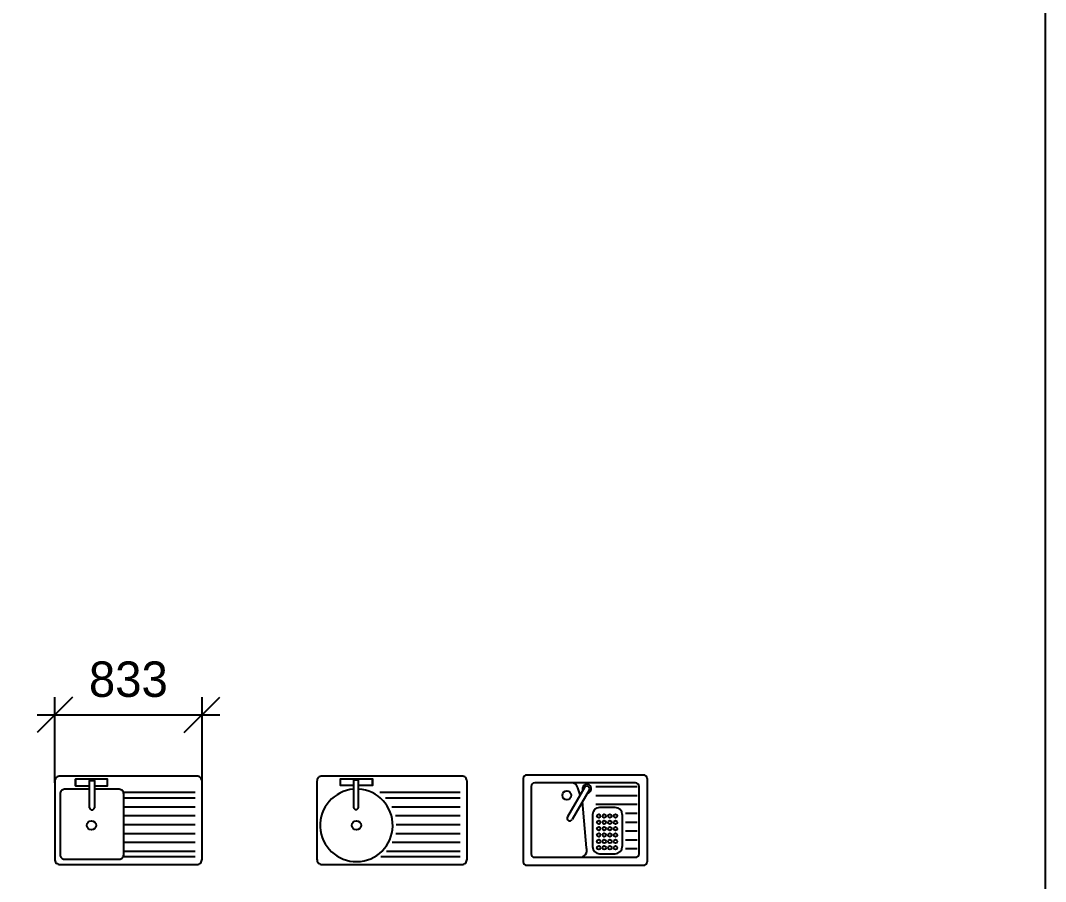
# Model space of a CAD drawing. Header units: millimetres. Extents: x 3103 to 179340, y -10977 to 70536.
# Drawn here: x 24606 to 30399, y 39901 to 44765 of the extents above; entities that cross this region are included whole.
import ezdxf

# ---------------------------------------------------------------- set-up
doc = ezdxf.new("R2010")
doc.units = ezdxf.units.MM
doc.header["$LTSCALE"] = 0.5
doc.layers.add('kuhnja', color=190, linetype='Continuous')
doc.layers.add('MEBEL', color=1, linetype='Continuous')
doc.styles.add('WROMLATS', font='wromlats.shx', dxfattribs={"bigfont": 'bigfont.shx'})
doc.dimstyles.new('juka', dxfattribs={"dimscale": 100, "dimtxt": 2, "dimasz": 2, "dimexe": 1, "dimexo": 1, "dimgap": 1, "dimtad": 1, "dimtoh": 1, "dimdec": 0, "dimzin": 0, "dimdsep": 46, "dimtxsty": 'WROMLATS', "dimblk": 'OBLIQUE', "dimcen": -3, "dimdle": 1, "dimclrd": 256, "dimclre": 256, "dimclrt": 256, "dimadec": 0, "dimazin": 0, "dimtfac": 1, "dimtdec": 0, "dimtix": 1, "dimtmove": 2, "dimatfit": 3, "dimldrblk": 'ORIGIN2', "dimfxl": 1, "dimtvp": 2.5, "dimtolj": 1, "dimtzin": 0, "dimarcsym": 0})

# ---------------------------------------------------------------- blocks, each defined once
blk = doc.blocks.new('s_16')
at = {"layer": 'kuhnja'}
for p, q in [((-14.1, 5.9), (-674.1, 5.9)), ((-694.1, -14.1), (-694.1, -484.1)), ((-59.1, -39.1), (-629.1, -39.1)), ((5.9, -14.1), (5.9, -484.1)), ((-649.1, -59.1), (-649.1, -439.1)), ((-347.2, -64), (-443.2, -230.3)), ((-321.2, -79), (-417.2, -245.3)), ((-371.2, -105.6), (-384.8, -66.1)), ((-283.5, -59.6), (-49.9, -59.6)), ((-283.5, -109.6), (-49.9, -109.6)), ((-39.1, -439.1), (-39.1, -59.1)), ((-335.9, -406.1), (-358.2, -143.2)), ((-283.5, -159.6), (-49.9, -159.6)), ((-302.7, -217.8), (-302.7, -398.8)), ((-174.2, -177.8), (-262.7, -177.8)), ((-134.2, -217.8), (-134.2, -398.8)), ((-116.6, -209.6), (-49.9, -209.6)), ((-116.6, -259.6), (-49.9, -259.6)), ((-116.6, -309.6), (-49.9, -309.6)), ((-116.6, -359.6), (-49.9, -359.6)), ((-629.1, -459.1), (-59.1, -459.1)), ((-262.7, -438.8), (-174.2, -438.8)), ((-116.6, -409.6), (-49.9, -409.6)), ((-674.1, -504.1), (-14.1, -504.1))]:
    blk.add_line(p, q, dxfattribs=at)
for centre, radius in [((-447.8, -108.7), 25), ((-267.3, -225.6), 10.1), ((-235.7, -225.6), 10.1), ((-204, -225.6), 10.1), ((-172.4, -225.6), 10.1), ((-267.3, -261.5), 10.1), ((-267.3, -297.4), 10.1), ((-235.7, -261.5), 10.1), ((-235.7, -297.4), 10.1), ((-204, -261.5), 10.1), ((-204, -297.4), 10.1), ((-172.4, -261.5), 10.1), ((-172.4, -297.4), 10.1), ((-267.3, -333.3), 10.1), ((-235.7, -333.3), 10.1), ((-204, -333.3), 10.1), ((-172.4, -333.3), 10.1), ((-267.3, -369.2), 10.1), ((-267.3, -405.1), 10.1), ((-235.7, -369.2), 10.1), ((-235.7, -405.1), 10.1), ((-204, -369.2), 10.1), ((-204, -405.1), 10.1), ((-172.4, -369.2), 10.1), ((-172.4, -405.1), 10.1)]:
    blk.add_circle(centre, radius, dxfattribs=at)
for centre, radius, start, end in [((-674.1, -14.1), 20, 90, 180), ((-14.1, -14.1), 20, 0, 90), ((-629.1, -59.1), 20, 90, 180), ((-422.6, -79.1), 40, 19.04662, 90), ((-334.2, -71.5), 25, 276.8699, 203.1301), ((-334.2, -71.5), 15, 330, 150), ((-59.1, -59.1), 20, 0, 90), ((-430.2, -237.8), 15, 150, 330), ((-262.7, -217.8), 40, 90, 180), ((-174.2, -217.8), 40, 0, 90), ((-262.7, -398.8), 40, 180, 270), ((-174.2, -398.8), 40, 270, 0), ((-629.1, -439.1), 20, 180, 270), ((-373.7, -419.1), 40, 270, 19.04662), ((-59.1, -439.1), 20, 270, 0), ((-674.1, -484.1), 20, 180, 270), ((-14.1, -484.1), 20, 270, 0)]:
    blk.add_arc(centre, radius, start, end, dxfattribs=at)
blk = doc.blocks.new('ra1')
at = {"layer": 'kuhnja'}
for p, q in [((-69.4, -91.1), (385, -91.1)), ((-36.9, -123.6), (385, -123.6)), ((-1, -173.6), (385, -173.6)), ((19.7, -223.6), (385, -223.6)), ((23.1, -273.6), (385, -273.6)), ((21.9, -323.6), (385, -323.6)), ((1.2, -373.6), (385, -373.6)), ((-62.6, -454.7), (385, -454.7)), ((-31.6, -423.6), (385, -423.6))]:
    blk.add_line(p, q, dxfattribs=at)
blk.add_lwpolyline([(-394.3, 0, 0.414214), (-424.3, -30), (-424.3, -470, 0.414214), (-394.3, -500), (394.3, -500, 0.414214), (424.3, -470), (424.3, -30, 0.414214), (394.3, 0)], format="xyb", close=True, dxfattribs=at)
for points in [[(-217.2, -53.5), (-290.6, -53.5), (-290.6, -16), (-110.6, -16)], [(-189.2, -177.5), (-189.2, -22.5), (-217.2, -22.5), (-217.2, -177.5)], [(-110.6, -53.5), (-110.6, -16), (-110.6, -53.5), (-189.2, -53.5)]]:
    blk.add_lwpolyline(points, dxfattribs=at)
blk.add_circle((-200.6, -278.4), 26.3, dxfattribs=at)
for centre, radius, start, end in [((-200.6, -278.4), 205, 94.62432, 86.81228), ((-203.2, -175), 14.2, 190.38886, 349.61114)]:
    blk.add_arc(centre, radius, start, end, dxfattribs=at)
blk = doc.blocks.new('ra11')
at = {"layer": 'kuhnja'}
for p, q in [((-298.7, -55.5), (-220.1, -55.5)), ((-26.3, -91.1), (376.9, -91.1)), ((-26.3, -123.6), (376.9, -123.6)), ((-26.3, -173.6), (376.9, -173.6)), ((-26.3, -223.6), (376.9, -223.6)), ((-26.3, -273.6), (376.9, -273.6)), ((-26.3, -323.6), (376.9, -323.6)), ((-26.3, -373.6), (376.9, -373.6)), ((-26.3, -423.6), (376.9, -423.6)), ((-26.3, -454.7), (376.9, -454.7))]:
    blk.add_line(p, q, dxfattribs=at)
blk.add_lwpolyline([(-386.2, 0, 0.414214), (-416.2, -30), (-416.2, -470, 0.414214), (-386.2, -500), (386.2, -500, 0.414214), (416.2, -470), (416.2, -30, 0.414214), (386.2, 0)], format="xyb", close=True, dxfattribs=at)
for points in [[(-192.2, -55.5), (-118.7, -55.5), (-118.7, -18), (-298.7, -18), (-298.7, -55.5), (-298.7, -18)], [(-220.1, -179.5), (-220.1, -24.5), (-192.2, -24.5), (-192.2, -179.5)]]:
    blk.add_lwpolyline(points, dxfattribs=at)
blk.add_lwpolyline([(-220.1, -75), (-361.2, -75, 0.414214), (-386.2, -100), (-386.2, -445, 0.414214), (-361.2, -470), (-51.3, -470, 0.414214), (-26.3, -445), (-26.3, -100, 0.414214), (-51.3, -75), (-192.2, -75)], format="xyb", dxfattribs=at)
blk.add_circle((-208.7, -278.4), 26.3, dxfattribs=at)
blk.add_arc((-206.1, -177), 14.2, 190.38886, 349.61114, dxfattribs=at)
blk = doc.blocks.new('_Oblique')
at = {"color": 0, "lineweight": -2}
blk.add_line((-0.5, -0.5), (0.5, 0.5), dxfattribs=at)
blk = doc.blocks.new('*D765')
at = {"layer": 'Defpoints', "color": 0, "transparency": 16777216}
for p in [(25632.1, 40842.6), (24799.6, 40357.9), (25632.1, 40357.9)]:
    blk.add_point(p, dxfattribs=at)
at = {"layer": 'MEBEL', "lineweight": -2, "transparency": 16777216}
for p, q in [((24799.6, 40457.9), (24799.6, 40942.6)), ((25632.1, 40457.9), (25632.1, 40942.6)), ((24699.6, 40842.6), (25732.1, 40842.6))]:
    blk.add_line(p, q, dxfattribs=at)
at = {"layer": 'MEBEL', "lineweight": -2, "transparency": 16777216, "xscale": 200, "yscale": 200, "zscale": 200, "rotation": 180}
blk.add_blockref('_Oblique', (24799.6, 40842.6), dxfattribs=at)
at = {"layer": 'MEBEL', "lineweight": -2, "transparency": 16777216, "xscale": 200, "yscale": 200, "zscale": 200}
blk.add_blockref('_Oblique', (25632.1, 40842.6), dxfattribs=at)
at = {"layer": 'MEBEL', "transparency": 16777216, "insert": (25215.9, 41042.6), "char_height": 200, "attachment_point": 5, "style": 'WROMLATS'}
blk.add_mtext('\\A1;833', dxfattribs=at)
blk = doc.blocks.new('_Origin2')
at = {"color": 0, "linetype": 'ByBlock', "lineweight": -2}
blk.add_line((-0.5, 0), (-1, 0), dxfattribs=at)
for radius in [0.5, 0.25]:
    blk.add_circle((0, 0), radius, dxfattribs=at)

msp = doc.modelspace()

# ---------------------------------------------------------------- linework, layer by layer
at = {"layer": 'MEBEL'}
msp.add_lwpolyline([(3103, 26462.1), (30399.5, 26462.1), (30399.5, 55020.6), (3103, 55020.6)], close=True, dxfattribs=at)

# ---------------------------------------------------------------- block references
for name, p in [('ra11', (25215.9, 40496.6)), ('ra1', (26705.7, 40496.6)), ('s_16', (28141.5, 40496.6))]:
    msp.add_blockref(name, p, dxfattribs=at)

# ---------------------------------------------------------------- dimensions: what is measured, and where the dimension line sits
dim = msp.add_linear_dim(base=(25632.1205048, 40842.5507061), p1=(24799.6205048, 40357.890249), p2=(25632.1205048, 40357.890249), dimstyle='juka', dxfattribs=at)
dim.commit()
dim.dimension.update_dxf_attribs({"geometry": '*D765', "text_midpoint": (25215.8705048, 41042.5507061)})

doc.saveas('drawing.dxf')
